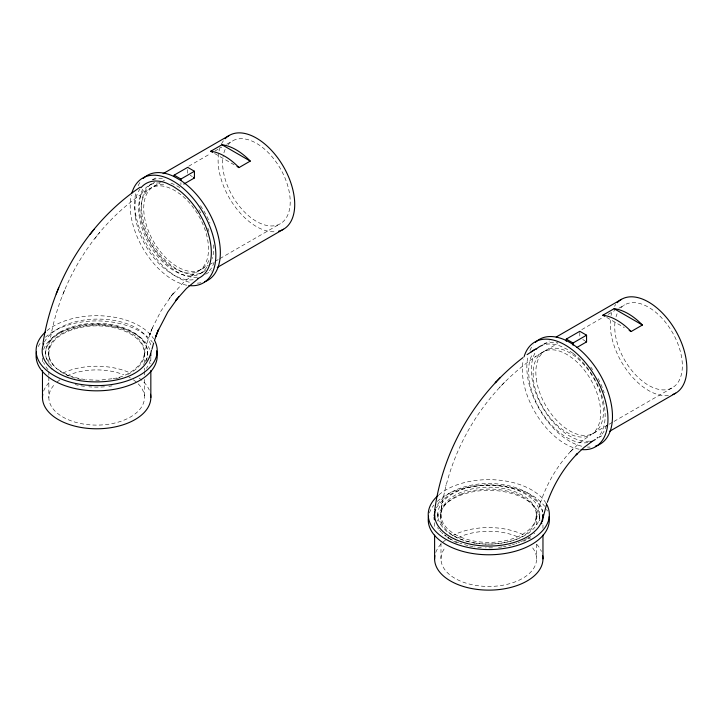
<?xml version="1.0" encoding="UTF-8"?>
<svg xmlns="http://www.w3.org/2000/svg" width="723" height="723" viewBox="0 0 723 723"><rect width="100%" height="100%" fill="white"/><g stroke="black" fill="none" stroke-linecap="round" stroke-linejoin="round"><path stroke-width="0.54" stroke-dasharray="3.62 2.71" d="M45.63 353.104L45.63 351.839M440.605 515.21C447.718 452.255 483.018 392.218 535.58 356.584M48.676 349.842C56.602 284.699 94.442 222.377 150.818 188.088M441.979 504.455L441.193 509.932M141.446 203.398L140.913 209.968L141.446 217.153A47.799 27.601 60 0 0 168.775 264.473L174.722 268.522L180.678 271.351A47.799 27.601 60 0 0 208.522 249.001A47.799 27.601 60 0 0 180.678 194.505L174.722 190.456L168.766 187.628A47.799 27.601 60 0 0 141.446 203.407M113.05 378.536C129.986 376.981 154.442 358.807 140.09 340.65C135.978 335.653 130.257 332.273 124.311 329.887A48.342 27.7 0.4 0 0 69.327 330.158M476.132 543.325C497.297 546.461 539.304 541.057 536.005 511.559C533.122 502.657 524.717 497.171 516.448 493.836M144.248 355.463L147.275 342.096L152.598 327.275L150.863 331.532M536.385 519.412L539.412 506.046L539.078 507.175C545.458 485.395 557.216 465.178 573.041 448.893L569.787 452.309L580.253 442.268L590.754 434.83M445.82 485.883L446.118 484.844M150.312 332.987L149.67 334.641L151.432 330.104M64.654 290.086L62.178 296.132M152.11 328.486L160.895 311.125L172.219 294.659L174.415 291.965L169.191 298.563L182.612 283.289L194.234 273.583L191.929 275.228L198.626 270.89M436.331 507.926C450.393 486.136 480.696 483.298 504.211 486.434C519.53 489.11 538.228 495.815 542.774 512.48M94.83 238.599L99.747 232.417M504.564 382.214L499.647 387.374L500.307 386.688M533.999 533.701L534.713 533.059M52.101 332.842C68.568 319.991 91.125 317.533 111.243 319.928C126.787 322.286 145.82 328.667 150.926 345.413M534.396 357.352L542.946 352.029M538.147 354.957L539.34 354.189M528.54 537.722L527.7 538.237M59.159 332.535L60.307 331.839M152.39 179.819L157.262 177.008M149.227 185.323L152.038 183.705M153.628 186.462L160.443 182.53M161.419 181.961L166.29 179.15M188.685 166.227L210.104 153.854M214.975 151.044L221.789 147.103M226.661 144.293L232.508 140.922M201.437 269.263L208.251 265.332M209.227 264.772L214.089 261.961M215.065 261.392L218.961 259.15M219.937 258.581L280.307 223.723M200.217 273.646L203.027 272.029M205.594 274.225L211.441 270.854M543.542 344.329L549.39 340.949M545.757 350.411L557.442 343.66M581.789 329.607L603.208 317.234M608.079 314.424L614.893 310.492M618.789 308.242L624.636 304.871M593.565 433.213L608.17 424.781M609.146 424.22L613.041 421.97M614.017 421.41L672.444 387.673M598.698 437.605L603.569 434.794M526.841 538.743L525.955 539.231M525.513 539.475L524.148 540.189M523.678 540.415L522.223 541.102M521.726 541.328L520.714 541.771M69.146 330.013L62.594 333.158L57.108 336.909A47.971 27.61 0.2 0 0 56.864 368.477M461.274 493.963L454.722 497.108L449.236 500.858A47.971 27.61 0.2 0 0 449.001 532.426C456.43 538.337 465.675 541.572 474.957 543.136M519.683 542.196L518.066 542.828M515.815 543.624L516.945 543.235M514.668 544.003L512.327 544.708M511.134 545.034L508.658 545.648M111.911 378.771L98.69 380.253L86.38 379.702M506.082 546.199L503.461 546.678M502.133 546.886L496.701 547.546M492.526 547.826L485.513 547.871M481.337 547.654L474.523 546.886M85.187 379.548C75.138 378.102 64.907 374.966 56.918 368.459M473.194 546.678L469.299 545.928M468.016 545.639L459.765 543.235M458.653 542.828L453.077 540.415M452.616 540.189L451.26 539.475M450.818 539.241L449.95 538.743M606.751 317.46L624.301 327.591M214.623 153.511L234.116 164.772M449.091 538.246L447.049 536.936M446.263 536.385L444.347 534.948M572.932 353.267L566.425 348.947L560.099 345.992A54.18 31.279 60 0 0 544.274 344.663M573.158 353.439L573.601 353.782A54.18 31.279 60 0 1 598.373 436.773M442.883 533.719L441.509 532.435M440.858 531.776L439.647 530.429M438.545 529.055L437.523 527.591M135.309 216.511L134.713 208.369L135.309 200.922A54.189 31.288 60 0 1 139.928 189.074M147.655 351.495L147.691 353.8M579.801 332.408L579.801 337.984M542.964 524.961L542.964 528.35M539.801 515.535A51.035 29.462 0 0 1 461.889 539.656A51.035 29.462 0 0 1 464.672 488.64A51.035 29.462 0 0 1 539.801 515.535L539.801 520.741A51.035 29.462 0 0 0 488.567 490.348A51.035 29.462 0 0 0 437.795 520.994M536.593 514.794L536.593 527.221M536.593 544.166L536.593 558.852M440.985 514.794L440.985 526.091M440.985 543.036L440.985 558.852M437.776 513.682L437.776 518.888M434.604 522.702L434.604 527.221M187.673 169.58L187.673 174.044M180.913 182.612L180.913 184.708M150.836 356.99L150.836 363.75M144.464 353.448L144.464 363.615M144.464 368.134L144.464 370.393M144.464 371.523L144.464 374.912M144.464 379.43L144.464 397.505M48.848 353.448L48.848 364.744M48.848 371.523L48.848 376.041M48.848 377.171L48.848 397.505M42.476 358.12L42.476 363.75M197.397 277.162A54.18 31.279 60 0 1 150.926 244.338A54.18 31.279 60 0 1 144.085 186.977M152.652 179.855A54.18 31.279 60 0 1 164.148 178.689M200.479 205.684A54.18 31.279 60 0 1 209.977 223.073M214.098 262.187A54.18 31.279 60 0 1 208.088 272.191M274.008 231.785A54.18 31.279 60 0 1 231.414 201.419A54.18 31.279 60 0 1 220.135 147.14M221.536 143.868A54.18 31.279 60 0 1 223.651 140.47M190.203 175.337A54.18 31.279 60 0 1 192.318 176.575M208.965 260.379A47.808 27.601 60 0 1 154.026 242.359A47.808 27.601 60 0 1 164.049 184.284M198.834 209.86A47.808 27.601 60 0 1 200.931 213.213M207.863 228.143A47.808 27.601 60 0 1 208.965 231.64M228.116 144.627A47.808 27.601 60 0 1 284.302 176.385A47.808 27.601 60 0 1 263.407 224.555A47.808 27.601 60 0 1 223.172 156.032M223.904 152.824A47.808 27.601 60 0 1 225.874 147.935M186.814 285.233A60.551 34.966 60 0 1 144.248 250.465A60.551 34.966 60 0 1 131.342 195.083M205.522 270.266A50.99 29.444 60 0 1 152.038 242.585A50.99 29.444 60 0 1 154.803 182.422M170.971 183.136A50.99 29.444 60 0 1 180.768 188.269M213.439 244.853A50.99 29.444 60 0 1 212.426 258.509M43.624 391.098A54.18 31.279 0 0 1 50.592 381.039M62.919 373.032A54.18 31.279 0 0 1 130.393 373.032M139.051 378.03A54.18 31.279 0 0 1 149.281 390.059M81.247 379.575A47.808 27.601 0 0 1 54.948 339.964A47.808 27.601 0 0 1 127.194 332.219A47.808 27.601 0 0 1 127.284 374.641M119.855 377.587A47.808 27.601 0 0 1 115.644 378.78M133.357 379.819A47.808 27.601 0 0 1 131.559 416.367A47.808 27.601 0 0 1 68.513 419.819A47.808 27.601 0 0 1 54.858 384.112M57.262 381.861A47.808 27.601 0 0 1 59.955 379.819M66.887 375.906A47.808 27.601 0 0 1 123.741 374.767M128.911 377.135A47.808 27.601 0 0 1 130.465 377.984M46.986 330.664A60.551 34.957 0 0 1 104.528 315.996A60.551 34.957 0 0 1 153.574 338.735M38.265 346.606A60.551 34.957 0 0 1 41.301 341.69M45.432 337.225A60.551 34.957 0 0 1 101.627 321.03A60.551 34.957 0 0 1 152.472 342.313M60.407 331.893A51.035 29.3 0.1 0 1 125.422 328.396A51.035 29.3 0.1 0 1 143.326 364.482M51.785 366.398A51.035 29.381 0.2 0 1 59.123 332.517M44.419 342.078A54.415 31.414 0 0 1 52.164 332.869M150.321 360.162A54.18 31.279 0 0 1 146.38 368.296M112.038 385.865A54.18 31.279 0 0 1 108.839 386.353M104.464 386.823A54.18 31.279 0 0 1 88.848 386.823M84.474 386.353A54.18 31.279 0 0 1 75.138 384.573M48.052 369.688A54.18 31.279 0 0 1 43.624 362.277M43.624 349.462A54.18 31.279 0 0 1 96.656 324.591A54.18 31.279 0 0 1 149.688 349.462M46.769 359.647A51.035 29.462 0 0 1 98.093 323.994A51.035 29.462 0 0 1 145.865 361.256M193.168 279.747A54.189 31.288 60 0 1 179.774 277.939L173.023 274.749L166.272 270.158A54.189 31.288 60 0 1 135.291 216.493M206.751 267.103A50.99 29.444 60 0 1 148.387 242.72A50.99 29.444 60 0 1 160.334 183M200.958 282.774A60.551 34.966 60 0 1 195.264 283.109M189.309 282.205A60.551 34.966 60 0 1 135.942 192.092M138.129 185.757A60.551 34.966 60 0 1 140.398 181.798M438.897 494.794A60.551 34.957 0 0 1 496.439 479.927A60.551 34.957 0 0 1 545.684 502.648M429.417 512.941A60.551 34.957 0 0 1 433.899 505.052M437.325 501.391A60.551 34.957 0 0 1 493.565 484.961A60.551 34.957 0 0 1 544.636 506.299M546.606 509.426A60.551 34.957 0 0 1 547.401 511.025M530.836 536.52A51.035 29.462 0 0 1 523.723 541.292M456.936 542.837A51.035 29.462 0 0 1 445.007 534.957M437.587 504.564A54.18 31.279 0 0 1 495.002 483.714A54.18 31.279 0 0 1 542.675 511.559M435.752 552.444A54.18 31.279 0 0 1 448.793 537.749M452.236 535.761A54.18 31.279 0 0 1 525.341 535.761M528.784 537.749A54.18 31.279 0 0 1 530.384 538.807M536.791 544.347A54.18 31.279 0 0 1 541.41 551.405M532.661 547.889A47.808 27.601 0 0 1 488.784 586.452A47.808 27.601 0 0 1 444.916 547.889M458.156 537.659A47.808 27.601 0 0 1 519.421 537.659M587.817 442.566A54.18 31.279 60 0 1 573.601 440.876L566.85 437.668L560.099 433.086A54.18 31.279 60 0 1 529.146 379.448L528.54 371.315L529.137 363.868A54.18 31.279 60 0 1 532.824 353.475M461.455 494.107A48.342 27.7 0.4 0 1 516.403 493.863M589.525 441.111A54.18 31.279 60 0 1 543.054 408.278A54.18 31.279 60 0 1 536.222 350.917M543.859 344.211A54.18 31.279 60 0 1 557.939 342.928M590.799 367.112A54.18 31.279 60 0 1 592.607 369.634M598.093 378.572A54.18 31.279 60 0 1 604.22 392.67M606.498 425.251A54.18 31.279 60 0 1 599.403 436.864M668.404 395.571A54.18 31.279 60 0 1 628.26 372.092A54.18 31.279 60 0 1 610.384 320.271M611.043 315.535A54.18 31.279 60 0 1 611.703 312.833M614.505 306.308A54.18 31.279 60 0 1 615.779 304.419M582.756 339.521A54.18 31.279 60 0 1 584.88 340.786M620.894 307.844A47.808 27.601 60 0 1 676.674 340.876A47.808 27.601 60 0 1 655.842 388.603A47.808 27.601 60 0 1 615.119 321.066M616.041 316.764A47.808 27.601 60 0 1 617.108 313.755M590.185 447.058A60.551 34.966 60 0 1 587.447 447.058M581.726 446.218A60.551 34.966 60 0 1 527.817 357.144M529.914 350.483A60.551 34.966 60 0 1 533.095 344.97M579.159 449.218A60.551 34.966 60 0 1 536.728 414.984A60.551 34.966 60 0 1 523.316 359.747M533.05 373.701L533.574 381.093A47.799 27.601 60 0 0 560.903 428.423L566.85 432.462L572.806 435.291A47.799 27.601 60 0 0 600.659 412.95A47.799 27.601 60 0 0 572.806 358.454L566.85 354.397L560.894 351.568A47.799 27.601 60 0 0 533.583 367.347L533.05 373.701M460.732 537.144A47.808 27.601 0 0 0 536.339 517.641A47.808 27.601 0 0 0 469.29 489.588A47.808 27.601 0 0 0 460.732 537.144M536.276 378.689A47.808 27.601 60 0 0 590.971 434.415A47.808 27.601 60 0 0 581.735 362.322A47.808 27.601 60 0 0 536.276 378.689"/><path stroke-width="1.08" d="M543.1 517.343L543.1 514.903M151.432 350.321C145.892 380.669 104.591 384.5 79.919 380.678C69.887 378.798 59.819 375.291 51.83 368.748M434.161 515.824L434.812 511.812M543.027 518.147L542.395 521.373M434.803 509.616C442.928 450.167 475.382 394.116 523.009 357.578M42.901 344.121C52.101 281.663 87.691 222.567 140.217 187.14M543.407 516.412L546.335 505.241M151.993 349.218L153.638 343.045M154.559 340.108L158.671 329.272L156.936 333.493M547.32 502.295C553.701 484.302 563.859 467.618 577.108 453.854L576.15 454.839L583.904 447.528L591.875 441.59M156.53 334.532L155.807 336.403L157.578 331.866M435.327 510.23L435.626 509.453M58.744 287.727L56.186 293.972M541.545 523.741L541.852 522.973M158.12 330.646L167.863 311.92L178.924 296.493M176.846 299.069L175.635 300.596L186.453 288.441L198.391 278.518M89.95 234.505L94.062 229.345M500.37 377.388L495.228 382.765L495.978 381.988M527.076 354.632L536.15 348.667M531.007 351.947L534.785 349.543M163.1 173.637L229.318 135.4M210.718 151.261L221.988 144.754A54.18 31.279 60 0 1 250.266 161.084L238.997 167.591A54.18 31.279 60 0 0 210.718 151.261L212.67 152.39M204.519 281.834A60.551 34.966 60 0 0 218.418 236.792A60.551 34.966 60 0 0 180.913 180.524L174.153 176.62L174.153 175.147L187.673 167.347L194.433 171.252L194.433 177.939L183.805 184.076M174.153 175.147L180.913 179.051L194.433 171.252M217.28 267.474L283.497 229.245M556.204 337.017L621.446 299.349M602.846 315.21L614.116 308.703A54.18 31.279 60 0 1 642.395 325.025L631.125 331.532A54.18 31.279 60 0 0 602.846 315.21L604.799 316.331M566.281 341.328L566.281 339.096L579.801 331.288L586.561 335.192L586.561 341.889L576.909 347.465M566.281 339.096L573.041 343L586.561 335.192M609.408 431.423L675.625 393.195M614.116 308.703L642.395 325.025M629.173 330.411L631.125 331.532M221.988 144.754L250.266 161.084M237.045 166.462L238.997 167.591M434.406 519.855L434.152 517.442M573.041 343L573.041 345.233M542.964 517.053L542.964 514.794A54.18 31.279 0 0 1 484.13 545.955A54.18 31.279 0 0 1 435.409 509.435M542.964 535.128L542.964 558.852M434.604 514.794L434.604 517.053M434.604 535.128L434.604 558.852M180.913 179.051L180.913 180.524M150.836 370.501L150.836 397.505M42.476 370.501L42.476 397.505M225.079 138.771A54.18 31.279 60 0 1 283.497 166.688A54.18 31.279 60 0 1 278.463 231.233M143.244 178.454A60.551 34.966 60 0 1 174.153 176.62M193.592 177.379A54.18 31.279 60 0 1 194.433 177.939M131.857 193.095A60.551 34.966 60 0 1 201.78 210.429A60.551 34.966 60 0 1 188.784 285.54M150.547 394.279A54.18 31.279 0 0 1 96.656 428.784A54.18 31.279 0 0 1 42.765 394.279M154.559 340.425A60.551 34.957 0 0 1 88.649 385.323A60.551 34.957 0 0 1 45.432 332.02M156.593 350.872A60.551 34.957 0 0 1 97.515 390.827A60.551 34.957 0 0 1 36.502 351.857M51.731 368.793A54.415 31.414 0 0 1 43.705 343.615M150.709 353.71A54.18 31.279 0 0 1 150.836 355.87M197.93 278.482A54.189 31.288 60 0 0 209.986 240.226A54.189 31.288 60 0 0 179.774 190.836L173.023 186.245L166.272 183.036A54.189 31.288 60 0 0 140.94 187.763M546.163 503.425A60.551 34.957 0 0 1 481.138 549.29A60.551 34.957 0 0 1 438.093 495.481M549.109 516.755A60.551 34.957 0 0 1 488.323 554.776A60.551 34.957 0 0 1 428.549 516.222M542.675 555.616A54.18 31.279 0 0 1 488.784 590.131A54.18 31.279 0 0 1 434.894 555.616M595.309 439.485A54.18 31.279 60 0 1 590.221 441.979M535.906 349.489A54.18 31.279 60 0 1 542.711 345.151M597.804 437.379A54.18 31.279 60 0 1 597.207 437.948M617.207 302.72A54.18 31.279 60 0 1 674.686 329.028A54.18 31.279 60 0 1 672.688 394.559M585.72 341.328A54.18 31.279 60 0 1 586.561 341.889M535.381 342.386A60.551 34.966 60 0 1 599.936 374.333A60.551 34.966 60 0 1 595.318 446.208M524.067 356.764A60.551 34.966 60 0 1 593.954 374.46A60.551 34.966 60 0 1 581.066 449.498"/></g></svg>
